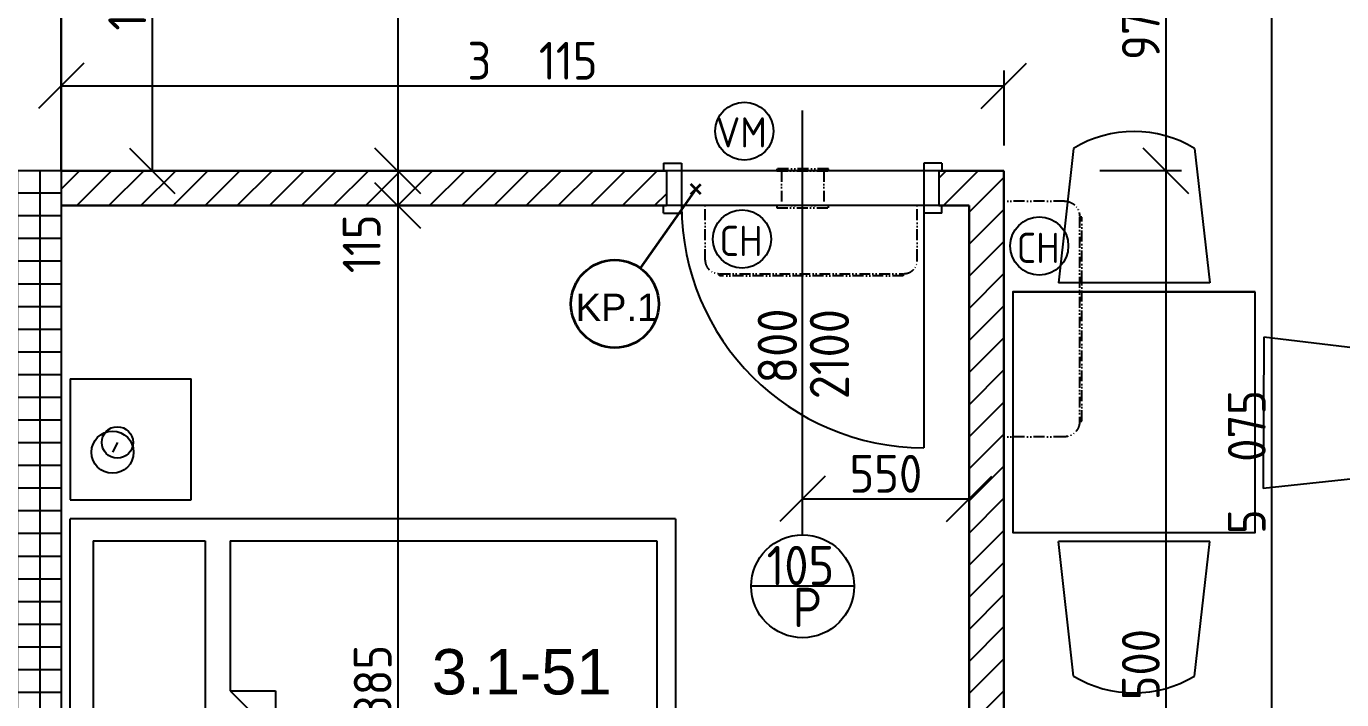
# Model space of a CAD drawing. Extents: x 4511820 to 5180432, y -1526536 to -944957.
# Drawn here: x 5027506 to 5031852, y -1166047 to -1163822 of the extents above; entities that cross this region are included whole.
import ezdxf

# ---------------------------------------------------------------- set-up
doc = ezdxf.new("R2010")
doc.units = 0
doc.header["$MEASUREMENT"] = 0
doc.linetypes.add('ACAD_ISO12W100', pattern=[22, 12, -3, 0.5, -3, 0.5, -3])
doc.layers.get('0').update_dxf_attribs({"linetype": 'CONTINUOUS'})
doc.layers.get('Defpoints').update_dxf_attribs({"color": 61, "linetype": 'CONTINUOUS'})
for name, color, linetype in [('DVERE', 45, 'CONTINUOUS'), ('KÓTY', 4, 'CONTINUOUS'), ('MÚRY', 1, 'CONTINUOUS'), ('Plochy', 41, 'CONTINUOUS'), ('POPIS', 7, 'CONTINUOUS'), ('TENKÁ', 7, 'CONTINUOUS'), ('ZARIADENIE', 47, 'CONTINUOUS'), ('ZZ-chladenie', 133, 'CONTINUOUS'), ('zz-vetr', 52, 'CONTINUOUS'), ('ŠRAFY', 82, 'CONTINUOUS')]:
    doc.layers.add(name, color=color, linetype=linetype)
doc.layers.add('preklady', color=74, linetype='CONTINUOUS', lineweight=35)
doc.styles.add('ARIAL', font='arial.ttf')
doc.styles.add('STYLE1', font='isocp.shx')
doc.dimstyles.new('STANDARD-50', dxfattribs={"dimtxt": 125, "dimasz": 150, "dimexe": 10, "dimexo": 200, "dimgap": 20, "dimtad": 1, "dimdsep": 46, "dimlunit": 6, "dimtxsty": 'STYLE1', "dimblk1": 'OBLIQUE', "dimblk2": 'OBLIQUE', "dimsah": 1, "dimcen": 2.5, "dimse1": 1, "dimse2": 1, "dimadec": 0, "dimazin": 0, "dimtfac": 1, "dimtmove": 1, "dimatfit": 3, "dimldrblk": 'OBLIQUE', "dimfxl": 1, "dimtolj": 1, "dimtzin": 0, "dimarcsym": 0})
pattern_1 = [(45, (515270.5, 303822), (-53.0330086, 53.0330086), [])]

# ---------------------------------------------------------------- blocks, each defined once
blk = doc.blocks.new('dvojpostel 160')
at = {"layer": 'ZARIADENIE', "ltscale": 0.25}
for p, q in [((4443539, -1340717.4), (4443539, -1341117.4)), ((4443539, -1340717.4), (4443939, -1340717.4)), ((4443939, -1341117.4), (4443939, -1340717.4)), ((4443695, -1340928), (4443678.9, -1340960.2)), ((4443539, -1341117.4), (4443939, -1341117.4)), ((4443539, -1342780.2), (4443539, -1341180.2)), ((4445539, -1341180.2), (4443539, -1341180.2)), ((4445539, -1341180.2), (4445539, -1342780.2)), ((4443539, -1341980.2), (4445539, -1341980.2)), ((4445539, -1342780.2), (4443539, -1342780.2)), ((4443539, -1342843), (4443939, -1342843)), ((4443539, -1343243), (4443539, -1342843)), ((4443939, -1342843), (4443939, -1343243)), ((4443695, -1343032.4), (4443678.9, -1343000.2)), ((4443539, -1343243), (4443939, -1343243))]:
    blk.add_line(p, q, dxfattribs=at)
at = {"layer": 'ZARIADENIE', "color": 76, "ltscale": 0.25}
for p, q in [((4443615.4, -1341253.5), (4443615.4, -1341899.1)), ((4443615.4, -1341253.5), (4443984.7, -1341253.5)), ((4443984.7, -1341253.5), (4443984.7, -1341899.1)), ((4444067.4, -1341253.5), (4445477.4, -1341253.5)), ((4444067.4, -1341253.5), (4444067.4, -1341749.1)), ((4445477.4, -1341253.5), (4445477.4, -1341899.1)), ((4444067.4, -1341749.1), (4444217.4, -1341899.1)), ((4444067.4, -1341749.1), (4444217.4, -1341749.1)), ((4444217.4, -1341749.1), (4444217.4, -1341899.1)), ((4443615.4, -1341899.1), (4443984.7, -1341899.1)), ((4444217.4, -1341899.1), (4445477.4, -1341899.1)), ((4443615.4, -1342061.3), (4443984.7, -1342061.3)), ((4443615.4, -1342706.9), (4443615.4, -1342061.3)), ((4443984.7, -1342706.9), (4443984.7, -1342061.3)), ((4444067.4, -1342211.3), (4444217.4, -1342061.3)), ((4444217.4, -1342061.3), (4445477.4, -1342061.3)), ((4444217.4, -1342211.3), (4444217.4, -1342061.3)), ((4445477.4, -1342706.9), (4445477.4, -1342061.3)), ((4444067.4, -1342706.9), (4444067.4, -1342211.3)), ((4444067.4, -1342211.3), (4444217.4, -1342211.3)), ((4443615.4, -1342706.9), (4443984.7, -1342706.9)), ((4444067.4, -1342706.9), (4445477.4, -1342706.9))]:
    blk.add_line(p, q, dxfattribs=at)
at = {"layer": 'ZARIADENIE', "ltscale": 0.25}
for centre, radius in [((4443678.9, -1340960.2), 69.7), ((4443695, -1340928), 51.9), ((4443678.9, -1343000.2), 69.7), ((4443695, -1343032.4), 51.9)]:
    blk.add_circle(centre, radius, dxfattribs=at)
blk = doc.blocks.new('_OBLIQUE')
at = {"color": 0, "linetype": 'ByBlock'}
blk.add_line((-0.5, -0.5), (0.5, 0.5), dxfattribs=at)
blk = doc.blocks.new('*D19003')
at = {"layer": 'Defpoints', "color": 0}
for p in [(5030621, -1165383), (5030071, -1165502.2), (5030621, -1165502.2)]:
    blk.add_point(p, dxfattribs=at)
at = {"layer": 'KÓTY', "color": 0, "lineweight": -2}
blk.add_line((5030071, -1165383), (5030621, -1165383), dxfattribs=at)
at = {"layer": 'KÓTY', "color": 0, "linetype": 'ByBlock', "lineweight": -2, "xscale": 150, "yscale": 150, "zscale": 150, "rotation": 180}
blk.add_blockref('_OBLIQUE', (5030071, -1165383), dxfattribs=at)
at = {"layer": 'KÓTY', "color": 0, "linetype": 'ByBlock', "lineweight": -2, "xscale": 150, "yscale": 150, "zscale": 150}
blk.add_blockref('_OBLIQUE', (5030621, -1165383), dxfattribs=at)
at = {"layer": 'KÓTY', "color": 0, "insert": (5030346, -1165300.5), "char_height": 125, "attachment_point": 5, "style": 'STYLE1'}
blk.add_mtext('\\A1;550', dxfattribs=at)
blk = doc.blocks.new('*D19020')
at = {"layer": 'Defpoints', "color": 0}
for p in [(5028733, -1162724.2), (5028733, -1164299.2), (5028733, -1164299.2)]:
    blk.add_point(p, dxfattribs=at)
at = {"layer": 'KÓTY', "color": 0, "lineweight": -2}
blk.add_line((5028733, -1162724.2), (5028733, -1164299.2), dxfattribs=at)
at = {"layer": 'KÓTY', "color": 0, "linetype": 'ByBlock', "lineweight": -2, "xscale": 150, "yscale": 150, "zscale": 150}
for p, rotation in [((5028733, -1162724.2), 90), ((5028733, -1164299.2), 270)]:
    blk.add_blockref('_OBLIQUE', p, dxfattribs=dict(at, rotation=rotation))
at = {"layer": 'KÓTY', "color": 0, "insert": (5028650.5, -1163511.7), "char_height": 125, "attachment_point": 5, "rotation": 90, "style": 'STYLE1'}
blk.add_mtext('\\A1;1ﾠ575', dxfattribs=at)
blk = doc.blocks.new('*D19025')
at = {"layer": 'Defpoints', "color": 0}
for p in [(5027621, -1162914.2), (5027621, -1164299.2), (5027922, -1164299.2)]:
    blk.add_point(p, dxfattribs=at)
at = {"layer": 'KÓTY', "color": 0, "lineweight": -2}
blk.add_line((5027922, -1162914.2), (5027922, -1164299.2), dxfattribs=at)
at = {"layer": 'KÓTY', "color": 0, "linetype": 'ByBlock', "lineweight": -2, "xscale": 150, "yscale": 150, "zscale": 150}
for p, rotation in [((5027922, -1162914.2), 90), ((5027922, -1164299.2), 270)]:
    blk.add_blockref('_OBLIQUE', p, dxfattribs=dict(at, rotation=rotation))
at = {"layer": 'KÓTY', "color": 0, "insert": (5027839.5, -1163606.7), "char_height": 125, "attachment_point": 5, "rotation": 90, "style": 'STYLE1'}
blk.add_mtext('\\A1;1ﾠ385', dxfattribs=at)
blk = doc.blocks.new('*D19026')
at = {"layer": 'Defpoints', "color": 0}
for p in [(5028621, -1164299.2), (5028621, -1164414.2), (5028733, -1164414.2)]:
    blk.add_point(p, dxfattribs=at)
at = {"layer": 'KÓTY', "color": 0, "lineweight": -2}
blk.add_line((5028733, -1164299.2), (5028733, -1164414.2), dxfattribs=at)
at = {"layer": 'KÓTY', "color": 0, "linetype": 'ByBlock', "lineweight": -2, "xscale": 150, "yscale": 150, "zscale": 150}
for p, rotation in [((5028733, -1164299.2), 90), ((5028733, -1164414.2), 270)]:
    blk.add_blockref('_OBLIQUE', p, dxfattribs=dict(at, rotation=rotation))
at = {"layer": 'KÓTY', "color": 0, "insert": (5028614, -1164540.5), "char_height": 125, "attachment_point": 5, "rotation": 90, "style": 'STYLE1'}
blk.add_mtext('\\A1;115', dxfattribs=at)
blk = doc.blocks.new('*D19027')
at = {"layer": 'Defpoints', "color": 0}
for p in [(5027621, -1164414.2), (5027621, -1167799.2), (5028733, -1167799.2)]:
    blk.add_point(p, dxfattribs=at)
at = {"layer": 'KÓTY', "color": 0, "lineweight": -2}
blk.add_line((5028733, -1164414.2), (5028733, -1167799.2), dxfattribs=at)
at = {"layer": 'KÓTY', "color": 0, "linetype": 'ByBlock', "lineweight": -2, "xscale": 150, "yscale": 150, "zscale": 150}
for p, rotation in [((5028733, -1164414.2), 90), ((5028733, -1167799.2), 270)]:
    blk.add_blockref('_OBLIQUE', p, dxfattribs=dict(at, rotation=rotation))
at = {"layer": 'KÓTY', "color": 0, "insert": (5028650.5, -1166106.7), "char_height": 125, "attachment_point": 5, "rotation": 90, "style": 'STYLE1'}
blk.add_mtext('\\A1;3ﾠ385', dxfattribs=at)
blk = doc.blocks.new('*D19029')
at = {"layer": 'Defpoints', "color": 0}
for p in [(5030736, -1163324.2), (5030736, -1164299.2), (5031271, -1164299.2)]:
    blk.add_point(p, dxfattribs=at)
at = {"layer": 'KÓTY', "color": 0, "lineweight": -2}
blk.add_line((5031271, -1163324.2), (5031271, -1164299.2), dxfattribs=at)
at = {"layer": 'KÓTY', "color": 0, "linetype": 'ByBlock', "lineweight": -2, "xscale": 150, "yscale": 150, "zscale": 150}
for p, rotation in [((5031271, -1163324.2), 90), ((5031271, -1164299.2), 270)]:
    blk.add_blockref('_OBLIQUE', p, dxfattribs=dict(at, rotation=rotation))
at = {"layer": 'KÓTY', "color": 0, "insert": (5031188.5, -1163811.7), "char_height": 125, "attachment_point": 5, "rotation": 90, "style": 'STYLE1'}
blk.add_mtext('\\A1;975', dxfattribs=at)
blk = doc.blocks.new('*D19030')
at = {"layer": 'Defpoints', "color": 0}
for p in [(5030736, -1164299.2), (5030736, -1167799.2), (5031271, -1167799.2)]:
    blk.add_point(p, dxfattribs=at)
at = {"layer": 'KÓTY', "color": 0, "lineweight": -2}
blk.add_line((5031271, -1164299.2), (5031271, -1167799.2), dxfattribs=at)
at = {"layer": 'KÓTY', "color": 0, "linetype": 'ByBlock', "lineweight": -2, "xscale": 150, "yscale": 150, "zscale": 150}
for p, rotation in [((5031271, -1164299.2), 90), ((5031271, -1167799.2), 270)]:
    blk.add_blockref('_OBLIQUE', p, dxfattribs=dict(at, rotation=rotation))
at = {"layer": 'KÓTY', "color": 0, "insert": (5031188.5, -1166049.2), "char_height": 125, "attachment_point": 5, "rotation": 90, "style": 'STYLE1'}
blk.add_mtext('\\A1;3ﾠ500', dxfattribs=at)
blk = doc.blocks.new('*D19073')
at = {"layer": 'Defpoints', "color": 0}
for p in [(5030736, -1162724.2), (5031621, -1162724.2), (5030736, -1167799.2)]:
    blk.add_point(p, dxfattribs=at)
at = {"layer": 'KÓTY', "color": 0, "lineweight": -2}
blk.add_line((5031621, -1167799.2), (5031621, -1162724.2), dxfattribs=at)
at = {"layer": 'KÓTY', "color": 0, "linetype": 'ByBlock', "lineweight": -2, "xscale": 150, "yscale": 150, "zscale": 150}
for p, rotation in [((5031621, -1162724.2), 90), ((5031621, -1167799.2), 270)]:
    blk.add_blockref('_OBLIQUE', p, dxfattribs=dict(at, rotation=rotation))
at = {"layer": 'KÓTY', "color": 0, "insert": (5031538.5, -1165261.7), "char_height": 125, "attachment_point": 5, "rotation": 90, "style": 'STYLE1'}
blk.add_mtext('\\A1;5ﾠ075', dxfattribs=at)
blk = doc.blocks.new('chlj3')
at = {"layer": 'ZZ-chladenie', "linetype": 'ACAD_ISO12W100', "ltscale": 3}
for p, q in [((5005195.8, -1151691.8), (5005395.8, -1151691.8)), ((5005195.8, -1152470.8), (5005395.8, -1152470.8))]:
    blk.add_line(p, q, dxfattribs=at)
blk.add_lwpolyline([(5005145.8, -1152419.2), (5005138.4, -1152419.2), (5005138.4, -1151744.5), (5005145.8, -1151744.5)], close=True, dxfattribs=at)
for centre, start, end in [((5005195.8, -1151741.8), 90, 180), ((5005195.8, -1152420.8), 180, 270)]:
    blk.add_arc(centre, 50, start, end, dxfattribs=at)
blk = doc.blocks.new('chlad2')
at = {"layer": 'ZZ-chladenie', "linetype": 'ACAD_ISO12W100', "ltscale": 3}
for p, q in [((5102412.5, -1105747.3), (5102592.5, -1105747.3)), ((5102412.5, -1106448.4), (5102592.5, -1106448.4))]:
    blk.add_line(p, q, dxfattribs=at)
blk.add_lwpolyline([(5102367.5, -1106402), (5102360.8, -1106402), (5102360.8, -1105794.8), (5102367.5, -1105794.8)], close=True, dxfattribs=at)
for centre, start, end in [((5102412.5, -1105792.3), 90, 180), ((5102412.5, -1106403.4), 180, 270)]:
    blk.add_arc(centre, 45, start, end, dxfattribs=at)
blk = doc.blocks.new('*D21971')
at = {"layer": 'Defpoints', "color": 0}
for p in [(5030736, -1164018), (5027621, -1164299.2), (5030736, -1164299.2)]:
    blk.add_point(p, dxfattribs=at)
at = {"layer": 'KÓTY', "color": 0, "lineweight": -2}
blk.add_line((5027621, -1164018), (5030736, -1164018), dxfattribs=at)
at = {"layer": 'KÓTY', "color": 0, "linetype": 'ByBlock', "lineweight": -2, "xscale": 150, "yscale": 150, "zscale": 150, "rotation": 180}
blk.add_blockref('_OBLIQUE', (5027621, -1164018), dxfattribs=at)
at = {"layer": 'KÓTY', "color": 0, "linetype": 'ByBlock', "lineweight": -2, "xscale": 150, "yscale": 150, "zscale": 150}
blk.add_blockref('_OBLIQUE', (5030736, -1164018), dxfattribs=at)
at = {"layer": 'KÓTY', "color": 0, "insert": (5029178.5, -1163935.5), "char_height": 125, "attachment_point": 5, "style": 'STYLE1'}
blk.add_mtext('\\A1;3ﾠ115', dxfattribs=at)

msp = doc.modelspace()

# ---------------------------------------------------------------- hatches: boundary and pattern name
at = {"layer": 'ŠRAFY', "ltscale": 0.25}
h = msp.add_hatch(dxfattribs=at)
h.set_pattern_fill('ANSI37', color=256, scale=600, angle=45)
h.set_pattern_definition([(90, (-3307273.674, 668852.734), (-75, 1e-14), []), (180, (-3307273.674, 668852.734), (-1e-14, -75), [])])
h.paths.add_polyline_path([(5027621, -1167799.191), (5027621, -1164414.191), (5027621, -1164299.191), (5027321, -1164299.191), (5027321, -1164594.191), (5027321, -1164644.191), (5027321, -1164759.191), (5027321, -1166009.191), (5027321, -1166259.191), (5027321, -1166359.191), (5027321, -1166609.191), (5027321, -1167799.191)])
h = msp.add_hatch(dxfattribs=at)
h.set_pattern_fill('ANSI31', color=256, scale=600, style=0)
h.set_pattern_definition(pattern_1)
h.paths.add_polyline_path([(5027621, -1164299.191), (5027621, -1164414.191), (5029611, -1164414.191), (5029621, -1164414.191), (5029621, -1164299.191), (5029611, -1164299.191)])
h = msp.add_hatch(dxfattribs=at)
h.set_pattern_fill('ANSI31', color=256, scale=600, style=0)
h.set_pattern_definition(pattern_1)
h.paths.add_polyline_path([(5030736, -1164299.191), (5030531, -1164299.191), (5030521, -1164299.191), (5030521, -1164414.191), (5030531, -1164414.191), (5030621, -1164414.191), (5030621, -1167799.191), (5030736, -1167799.191)])

# ---------------------------------------------------------------- linework, layer by layer
at = {"layer": 'DVERE', "ltscale": 0.25}
for p, q in [((5030071, -1165502.191), (5030071, -1164099.535)), ((5029611, -1164274.191), (5029671, -1164274.191)), ((5029611, -1164274.191), (5029611, -1164299.191)), ((5029671, -1164274.191), (5029671, -1164439.191)), ((5030531, -1164274.191), (5030471, -1164274.191)), ((5030471, -1164274.191), (5030471, -1164439.191)), ((5030531, -1164274.191), (5030531, -1164299.191)), ((5030471, -1164299.191), (5029671, -1164299.191)), ((5029611, -1164439.191), (5029611, -1164414.191)), ((5029611, -1164439.191), (5029671, -1164439.191)), ((5030471, -1164414.191), (5029671, -1164414.191)), ((5030471, -1164414.191), (5030471, -1165214.191)), ((5030531, -1164439.191), (5030471, -1164439.191)), ((5030531, -1164439.191), (5030531, -1164414.191)), ((5030241, -1165672.191), (5029901, -1165672.191))]:
    msp.add_line(p, q, dxfattribs=at)
msp.add_circle((5030071, -1165672.191), 170, dxfattribs=at)
msp.add_arc((5030471, -1164414.191), 800, 180, 270, dxfattribs=at)
at = {"layer": 'KÓTY'}
for p, q in [((5030736, -1163967.5), (5030736, -1164215.5)), ((5031322.5, -1164299.191), (5031053.5, -1164299.191))]:
    msp.add_line(p, q, dxfattribs=at)
at = {"layer": 'MÚRY'}
for p, q in [((5027621, -1164299.191), (5027321, -1164299.191)), ((5027621, -1164299.191), (5029621, -1164299.191)), ((5030521, -1164299.191), (5030736, -1164299.191)), ((5030736, -1164299.191), (5030736, -1167799.191)), ((5027621, -1164414.191), (5027621, -1167799.191)), ((5027621, -1164414.191), (5029621, -1164414.191)), ((5030521, -1164414.191), (5030621, -1164414.191)), ((5030621, -1164414.191), (5030621, -1167799.191))]:
    msp.add_line(p, q, dxfattribs=at)
at = {"layer": 'MÚRY', "ltscale": 0.25}
for p, q in [((5029621, -1164299.191), (5029621, -1164414.191)), ((5030521, -1164299.191), (5030521, -1164414.191))]:
    msp.add_line(p, q, dxfattribs=at)
at = {"layer": 'Plochy'}
for points in [[(5030736, -1164299.191), (5027621, -1164299.191), (5027621, -1162724.191), (5030321, -1162724.191), (5030321, -1163324.191), (5030736, -1163324.191), (5030736, -1162724.191), (5033956, -1162724.191), (5033956, -1167799.191), (5030736, -1167799.191)], [(5027321, -1164594.191), (5026276, -1164594.191), (5026276, -1162914.191), (5027621, -1162914.191), (5027621, -1164299.191), (5027321, -1164299.191)], [(5030621, -1164414.191), (5027621, -1164414.191), (5027621, -1167799.191), (5030621, -1167799.191)]]:
    msp.add_lwpolyline(points, close=True, dxfattribs=at)
at = {"layer": 'preklady'}
for p, q in [((5029718.499, -1164359.999), (5029534.168, -1164620.557)), ((5029701.882, -1164376.616), (5029735.116, -1164343.382)), ((5029735.117, -1164376.617), (5029701.883, -1164343.383))]:
    msp.add_line(p, q, dxfattribs=at)
at = {"layer": 'preklady', "ltscale": 0.25}
msp.add_circle((5029450.425, -1164738.93), 145, dxfattribs=at)
at = {"layer": 'TENKÁ', "linetype": 'ACAD_ISO12W100', "ltscale": 10}
msp.add_line((5027621, -1162914.191), (5027621, -1164299.191), dxfattribs=at)
at = {"layer": 'TENKÁ'}
msp.add_line((5027621, -1164299.191), (5027621, -1164414.191), dxfattribs=at)
at = {"layer": 'ZARIADENIE'}
for p, q in [((5030966, -1164225.064), (5030916, -1164669.191)), ((5031366, -1164225.064), (5031416, -1164669.191)), ((5031416, -1164669.191), (5030916, -1164669.191)), ((5030766, -1164699.191), (5031566, -1164699.191)), ((5031595.153, -1164849.358), (5031592.333, -1165349.35)), ((5032038.992, -1164901.863), (5031595.153, -1164849.358)), ((5032036.736, -1165301.856), (5031592.333, -1165349.35)), ((5030966, -1165968.819), (5030916, -1165524.691)), ((5031416, -1165524.691), (5030916, -1165524.691)), ((5031366, -1165968.819), (5031416, -1165524.691))]:
    msp.add_line(p, q, dxfattribs=at)
msp.add_lwpolyline([(5031566, -1164699.191), (5030766, -1164699.191), (5030766, -1165494.691), (5031566, -1165494.691)], close=True, dxfattribs=at)
for centre, start, end in [((5031166, -1164555.087), 58.783386, 121.216614), ((5031166, -1165638.796), 238.783386, 301.216614)]:
    msp.add_arc(centre, 385.896, start, end, dxfattribs=at)
at = {"layer": 'ZZ-chladenie'}
for centre in [(5029870.873, -1164524.622), (5030852.819, -1164547.592)]:
    msp.add_circle(centre, 96, dxfattribs=at)
at = {"layer": 'zz-vetr', "linetype": 'ACAD_ISO12W100', "lineweight": -2, "ltscale": 3}
for p, q in [((5030001, -1164299.191), (5030001, -1164414.191)), ((5030141, -1164299.191), (5030141, -1164414.191))]:
    msp.add_line(p, q, dxfattribs=at)
for points in [[(5030156, -1164299.191), (5030156, -1164292.191), (5029986, -1164292.191), (5029986, -1164299.191)], [(5030156, -1164421.191), (5030156, -1164414.191), (5029986, -1164414.191), (5029986, -1164421.191)]]:
    msp.add_lwpolyline(points, close=True, dxfattribs=at)
at = {"layer": 'zz-vetr'}
msp.add_circle((5029878.443, -1164168.146), 96, dxfattribs=at)

# ---------------------------------------------------------------- block references
at = {"layer": 'ZARIADENIE'}
msp.add_blockref('dvojpostel 160', (584112, 175731), dxfattribs=at)
at = {"layer": 'ZZ-chladenie', "xscale": -1}
msp.add_blockref('chlj3', (10036131.821, -12707.421), dxfattribs=at)
at = {"layer": 'ZZ-chladenie', "rotation": 90}
msp.add_blockref('chlad2', (3924001.595, -6267006.691), dxfattribs=at)

# ---------------------------------------------------------------- texts
at = {"layer": 'DVERE', "style": 'STYLE1'}
for s, p in [('105', (5029951.97, -1165668.691)), ('P', (5030038.97, -1165807.328))]:
    msp.add_text(s, height=130, dxfattribs=at).set_placement(p)
at = {"layer": 'POPIS', "lineweight": 40, "ltscale": 0.25, "style": 'ARIAL'}
msp.add_text('3.1-51', height=150, dxfattribs=at).set_placement((5028845.769, -1166029.77))
at = {"layer": 'preklady', "linetype": 'Continuous', "lineweight": 20, "style": 'ARIAL'}
msp.add_text('KP.1', height=90, dxfattribs=at).set_placement((5029321.161, -1164795.187))
at = {"layer": 'TENKÁ', "linetype": 'Continuous', "style": 'STYLE1'}
for s, p in [('800', (5030052.417, -1165002.373)), ('2100', (5030224.524, -1165054.147))]:
    msp.add_text(s, height=130, rotation=90, dxfattribs=at).set_placement(p)
at = {"layer": 'ZZ-chladenie', "style": 'STYLE1'}
for p in [(5029796.245, -1164580.821), (5030778.192, -1164603.791)]:
    msp.add_text('CH', height=100, dxfattribs=at).set_placement(p)
at = {"layer": 'zz-vetr', "style": 'STYLE1'}
msp.add_text('VM', height=100, dxfattribs=at).set_placement((5029784.136, -1164222.158))

# ---------------------------------------------------------------- dimensions: what is measured, and where the dimension line sits
at = {"layer": 'KÓTY'}
for base, p1, p2, picture, middle in [((5028733, -1164299.191), (5028733, -1162724.191), (5028733, -1164299.191), '*D19020', (5028650.457, -1163511.691)), ((5031621, -1162724.191), (5030736, -1167799.191), (5030736, -1162724.191), '*D19073', (5031538.457, -1165261.691)), ((5027922, -1164299.191), (5027621, -1162914.191), (5027621, -1164299.191), '*D19025', (5027839.457, -1163606.691)), ((5031271, -1164299.191), (5030736, -1163324.191), (5030736, -1164299.191), '*D19029', (5031188.5, -1163811.691)), ((5031271, -1167799.191), (5030736, -1164299.191), (5030736, -1167799.191), '*D19030', (5031188.457, -1166049.191)), ((5028733, -1167799.191), (5027621, -1164414.191), (5027621, -1167799.191), '*D19027', (5028650.457, -1166106.691))]:
    dim = msp.add_linear_dim(base=base, p1=p1, p2=p2, angle=90, dimstyle='STANDARD-50', dxfattribs=at)
    dim.commit()
    dim.dimension.update_dxf_attribs({"geometry": picture, "text_midpoint": middle})
dim = msp.add_linear_dim(base=(5030736, -1164018), p1=(5027621, -1164299.191), p2=(5030736, -1164299.191), dimstyle='STANDARD-50', override={"dimtxsty": 'STYLE1', "dimldrblk": 'OBLIQUE'}, dxfattribs=at)
dim.commit()
dim.dimension.update_dxf_attribs({"geometry": '*D21971', "text_midpoint": (5029178.5, -1163935.457)})
dim = msp.add_linear_dim(base=(5028733, -1164414.191), p1=(5028621, -1164299.191), p2=(5028621, -1164414.191), angle=90, dimstyle='STANDARD-50', dxfattribs=at)
dim.commit()
dim.dimension.update_dxf_attribs({"geometry": '*D19026', "text_midpoint": (5028696.5, -1164540.5), "dimtype": 160})
dim = msp.add_linear_dim(base=(5030621, -1165383), p1=(5030071, -1165502.191), p2=(5030621, -1165502.191), dimstyle='STANDARD-50', dxfattribs=at)
dim.commit()
dim.dimension.update_dxf_attribs({"geometry": '*D19003', "text_midpoint": (5030346, -1165300.5)})

doc.saveas('drawing.dxf')
